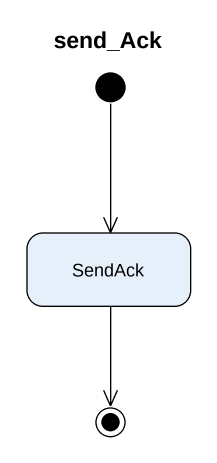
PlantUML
@startuml
title send_Ack
hide empty description
state SendAck
[*] --> SendAck
SendAck --> [*]
@enduml
